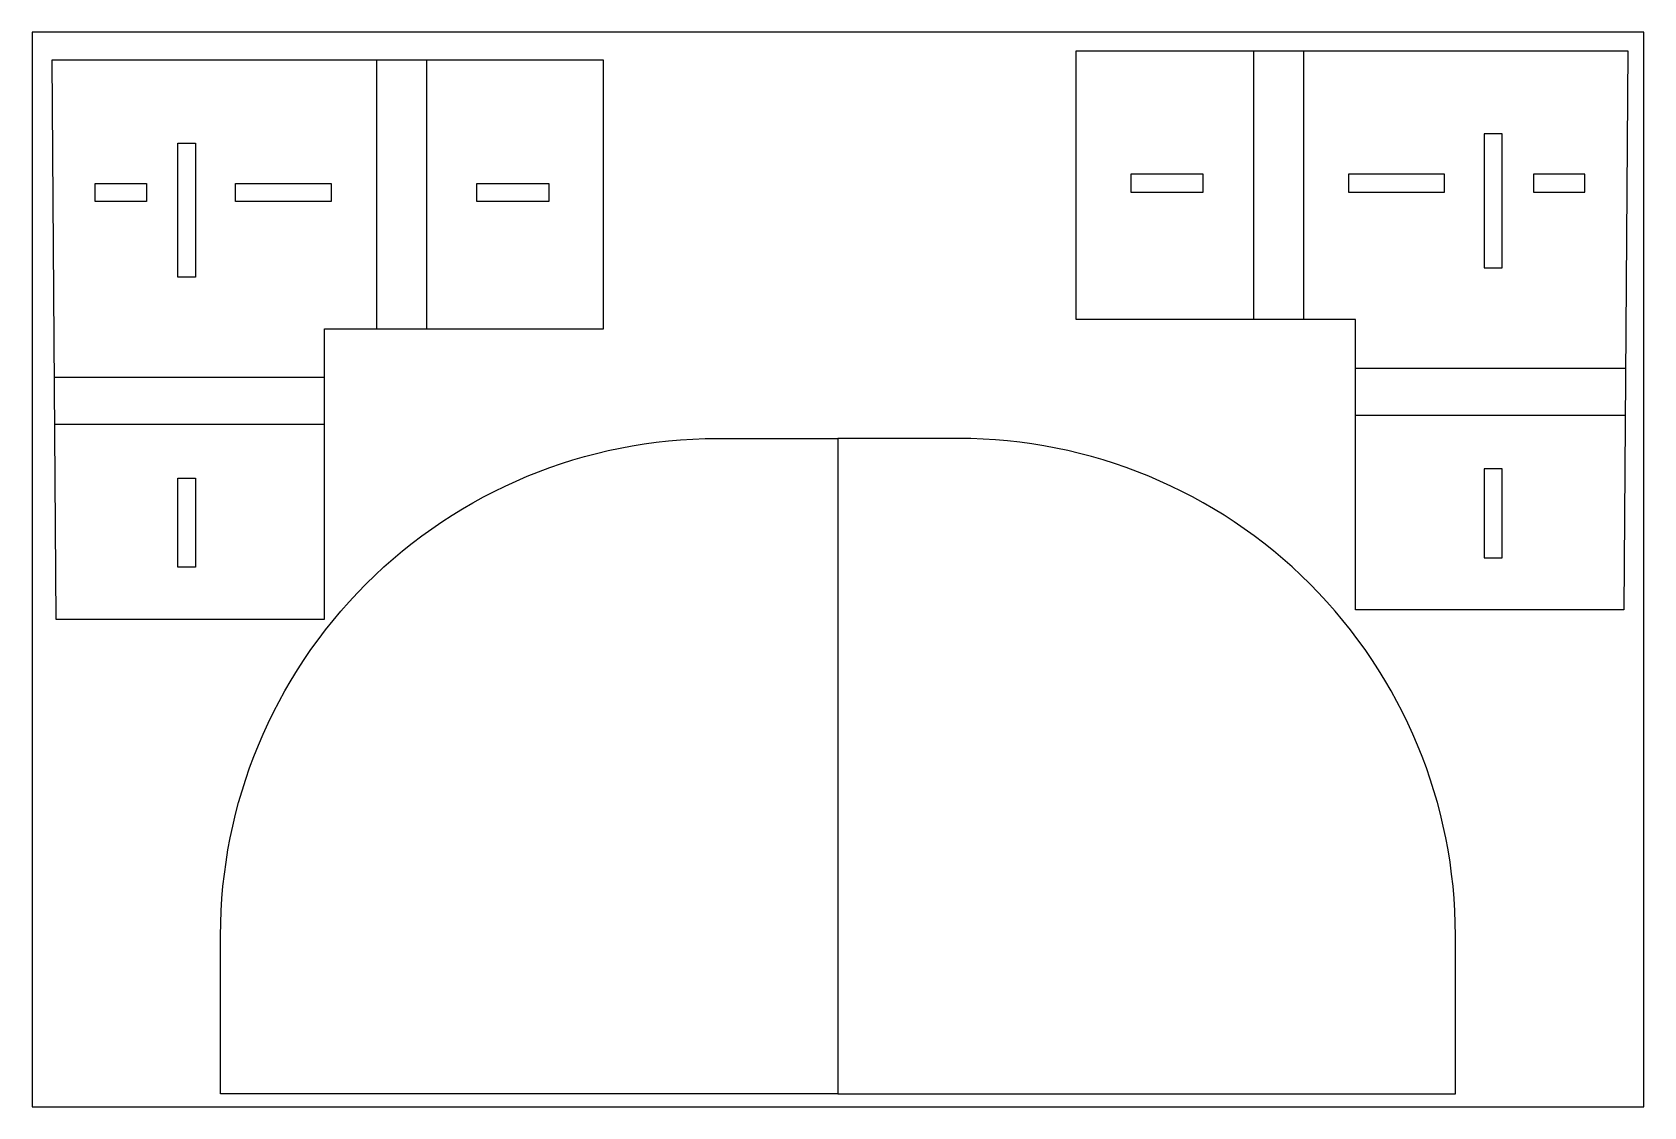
# Model space of a CAD drawing. Header units: millimetres. Extents: x 16893 to 17793, y 4809 to 5409.
import ezdxf

# ---------------------------------------------------------------- set-up
doc = ezdxf.new("R2010")
doc.units = ezdxf.units.MM
doc.header["$MEASUREMENT"] = 0
for name, color, linetype, true_color in [('90X60', 6, 'Continuous', 0xff00ff), ('CORTE', 3, 'Continuous', 0x00ff00), ('GRABADO', 1, 'Continuous', 0xff0000)]:
    doc.layers.add(name, color=color, linetype=linetype, true_color=true_color)

msp = doc.modelspace()

# ---------------------------------------------------------------- linework, layer by layer
at = {"layer": '90X60'}
msp.add_lwpolyline([(16893.19, 4808.83), (17793.19, 4808.83), (17793.19, 5408.83), (16893.19, 5408.83), (16893.19, 4808.83)], dxfattribs=at)
at = {"layer": 'CORTE'}
for points in [[(17212.29, 5393.14), (16904.18, 5393.14), (16906.4, 5081), (17056.37, 5081), (17056.37, 5243.17), (17212.29, 5243.17), (17212.29, 5393.14)], [(17476.24, 5398.37), (17784.35, 5398.37), (17782.12, 5086.23), (17632.15, 5086.23), (17632.15, 5248.39), (17476.24, 5248.39), (17476.24, 5398.37)], [(16984.43, 5272.05), (16974.43, 5272.05), (16974.43, 5346.91), (16984.43, 5346.91), (16984.43, 5272.05)], [(17704.09, 5277.27), (17714.09, 5277.27), (17714.09, 5352.13), (17704.09, 5352.13), (17704.09, 5277.27)], [(17506.76, 5319.57), (17547.04, 5319.57), (17547.04, 5329.57), (17506.76, 5329.57), (17506.76, 5319.57)], [(17628.32, 5319.57), (17681.9, 5319.57), (17681.9, 5329.57), (17628.32, 5329.57), (17628.32, 5319.57)], [(17731.57, 5319.57), (17760.19, 5319.57), (17760.19, 5329.57), (17731.57, 5329.57), (17731.57, 5319.57)], [(16956.95, 5314.35), (16928.33, 5314.35), (16928.33, 5324.35), (16956.95, 5324.35), (16956.95, 5314.35)], [(17060.2, 5314.35), (17006.63, 5314.35), (17006.63, 5324.35), (17060.2, 5324.35), (17060.2, 5314.35)], [(17181.76, 5314.35), (17141.48, 5314.35), (17141.48, 5324.35), (17181.76, 5324.35), (17181.76, 5314.35)], [(16984.43, 5110.16), (16974.43, 5110.16), (16974.43, 5159.76), (16984.43, 5159.76), (16984.43, 5110.16)], [(17704.09, 5115.39), (17714.09, 5115.39), (17714.09, 5164.98), (17704.09, 5164.98), (17704.09, 5115.39)]]:
    msp.add_lwpolyline(points, dxfattribs=at)
for points in [[(17343.19, 4816.11), (16998.37, 4816.11), (16998.37, 4904.51, -0.414214), (17275.89, 5182.03), (17343.19, 5182.03)], [(17343.19, 4816.11), (17688.02, 4816.11), (17688.02, 4904.51, 0.414214), (17410.49, 5182.03), (17343.19, 5182.03), (17343.19, 4816.11)]]:
    msp.add_lwpolyline(points, format="xyb", dxfattribs=at)
at = {"layer": 'GRABADO'}
for p, q in [((17085.43, 5393.14), (17085.43, 5243.17)), ((17113.35, 5393.14), (17113.35, 5243.17)), ((17575.17, 5398.37), (17575.17, 5248.39)), ((17603.09, 5398.37), (17603.09, 5248.39)), ((17632.15, 5221.23), (17783.08, 5221.23)), ((17056.37, 5216.01), (16905.44, 5216.01)), ((17632.15, 5194.95), (17782.9, 5194.95)), ((17056.37, 5189.73), (16905.62, 5189.73))]:
    msp.add_line(p, q, dxfattribs=at)

doc.saveas('drawing.dxf')
